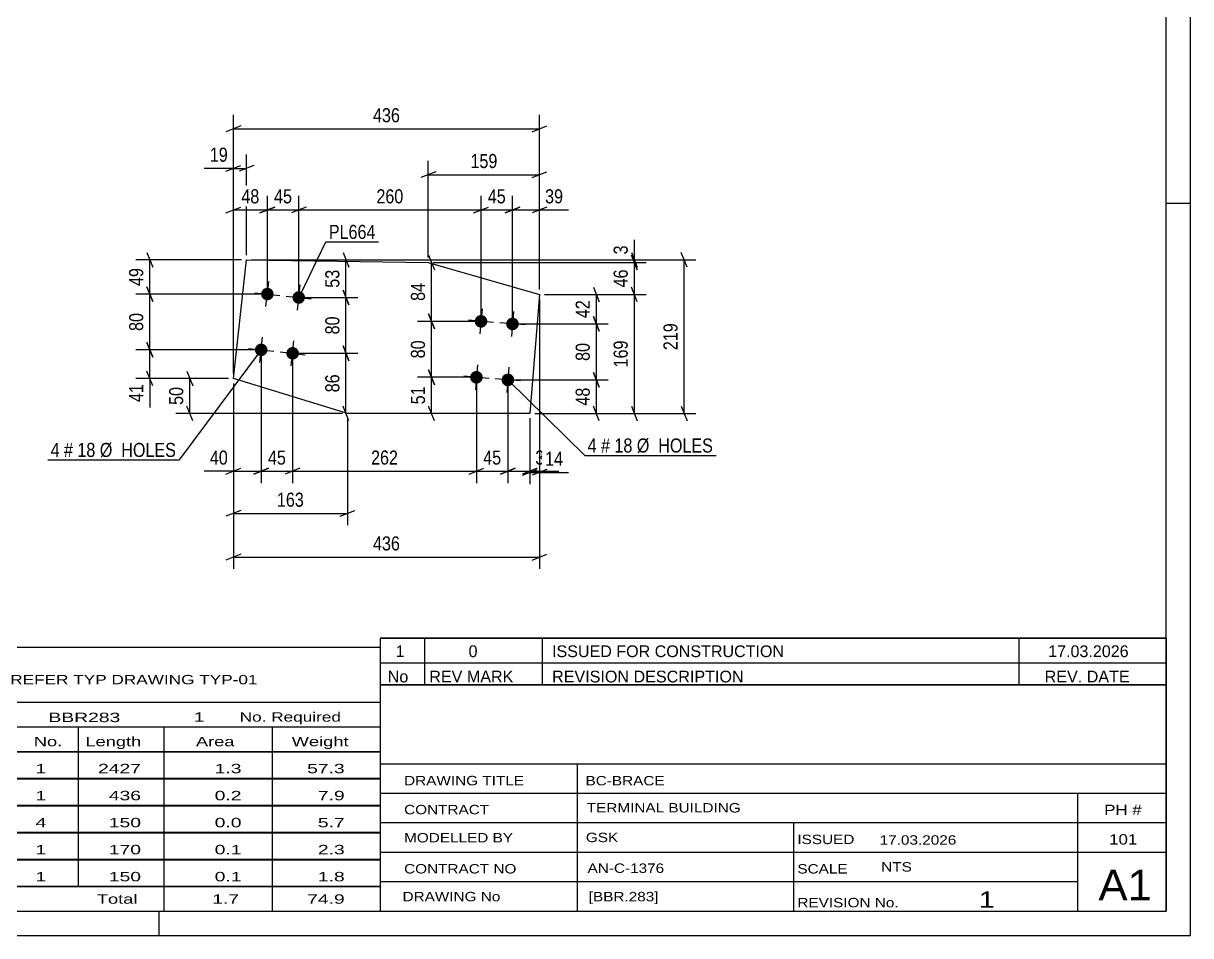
# Model space of a CAD drawing. Header units: millimetres. Extents: x 0 to 594, y 0 to 420.
# Drawn here: x 356.4 to 594, y 0 to 185.7 of the extents above; entities that cross this region are included whole.
import ezdxf

# ---------------------------------------------------------------- set-up
doc = ezdxf.new("R2010")
doc.units = ezdxf.units.MM
doc.styles.add('Arial Narrow', font='ARIALN.TTF', dxfattribs={"height": 0.2})

# ---------------------------------------------------------------- blocks, each defined once
blk = doc.blocks.new('Unknown-585698063-1128')
at = {"color": 5, "linetype": 'Continuous'}
for p, q in [((594, 0), (594, 420)), ((589, 5), (589, 415)), ((594, 149), (589, 149)), ((5, 5), (589, 5)), ((384, 0), (384, 5)), ((0, 0), (594, 0))]:
    blk.add_line(p, q, dxfattribs=at)
blk = doc.blocks.new('Part-585698063-3969 - 3968')
at = {"color": 2, "linetype": 'Continuous'}
for p, q in [((399.12, 113.4), (401.77, 137.54)), ((401.77, 137.54), (438.81, 137.04)), ((438.81, 137.04), (461.46, 130.51)), ((461.46, 130.51), (459.46, 106.31)), ((422.36, 106.31), (399.12, 113.4)), ((459.46, 106.31), (422.36, 106.31))]:
    blk.add_line(p, q, dxfattribs=at)
blk = doc.blocks.new('Bolt-585698063-3970 - 3968')
at = {"linetype": 'Continuous'}
for points in [[(406.18, 131.88, -1), (405.9, 129.32, -1)], [(412.57, 131.18, -1), (412.29, 128.62, -1)], [(404.93, 120.52, -1), (404.65, 117.96, -1)], [(411.32, 119.82, -1), (411.04, 117.26, -1)]]:
    blk.add_hatch(color=1, dxfattribs=at).paths.add_polyline_path(points)
at = {"color": 1, "linetype": 'Continuous'}
for p, q in [((405.76, 128.05), (406.32, 133.16)), ((403.48, 130.88), (408.6, 130.32)), ((412.15, 127.34), (412.71, 132.46)), ((409.87, 130.18), (414.99, 129.62)), ((404.51, 116.69), (405.07, 121.8)), ((402.23, 119.52), (407.35, 118.96)), ((408.62, 118.82), (413.74, 118.26)), ((410.9, 115.98), (411.46, 121.1))]:
    blk.add_line(p, q, dxfattribs=at)
blk = doc.blocks.new('Bolt-585698063-3971 - 3968')
at = {"linetype": 'Continuous'}
for points in [[(450.82, 124.94), (450.77, 124.67), (450.67, 124.43), (450.52, 124.21), (450.32, 124.02), (450.09, 123.88), (449.84, 123.79), (449.57, 123.76), (449.3, 123.78), (449.04, 123.86), (448.81, 123.99), (448.6, 124.16), (448.44, 124.38), (448.33, 124.62), (448.27, 124.88), (448.26, 125.15), (448.31, 125.41), (448.41, 125.66), (448.57, 125.88), (448.76, 126.07), (448.99, 126.21), (449.24, 126.3), (449.51, 126.33), (449.78, 126.31), (450.04, 126.23), (450.27, 126.1), (450.48, 125.93), (450.64, 125.71), (450.75, 125.47), (450.82, 125.21)], [(457.23, 124.41), (457.18, 124.15), (457.08, 123.9), (456.92, 123.68), (456.73, 123.49), (456.5, 123.35), (456.24, 123.27), (455.98, 123.23), (455.71, 123.25), (455.45, 123.33), (455.22, 123.46), (455.01, 123.64), (454.85, 123.85), (454.73, 124.09), (454.67, 124.35), (454.67, 124.62), (454.72, 124.89), (454.82, 125.13), (454.97, 125.36), (455.17, 125.54), (455.4, 125.68), (455.65, 125.77), (455.92, 125.8), (456.19, 125.78), (456.44, 125.7), (456.68, 125.57), (456.88, 125.4), (457.05, 125.18), (457.16, 124.94), (457.22, 124.68)], [(449.88, 113.55), (449.83, 113.28), (449.73, 113.04), (449.58, 112.82), (449.38, 112.63), (449.15, 112.49), (448.9, 112.4), (448.63, 112.37), (448.36, 112.39), (448.11, 112.47), (447.87, 112.6), (447.67, 112.77), (447.5, 112.99), (447.39, 113.23), (447.33, 113.49), (447.32, 113.76), (447.37, 114.02), (447.47, 114.27), (447.63, 114.49), (447.82, 114.68), (448.05, 114.82), (448.31, 114.91), (448.57, 114.94), (448.84, 114.92), (449.1, 114.84), (449.33, 114.71), (449.54, 114.54), (449.7, 114.32), (449.82, 114.08), (449.88, 113.82)], [(456.29, 113.02), (456.24, 112.76), (456.14, 112.51), (455.98, 112.29), (455.79, 112.1), (455.56, 111.96), (455.31, 111.88), (455.04, 111.84), (454.77, 111.86), (454.51, 111.94), (454.28, 112.07), (454.07, 112.25), (453.91, 112.46), (453.8, 112.7), (453.73, 112.96), (453.73, 113.23), (453.78, 113.5), (453.88, 113.74), (454.03, 113.97), (454.23, 114.15), (454.46, 114.29), (454.71, 114.38), (454.98, 114.41), (455.25, 114.39), (455.51, 114.31), (455.74, 114.18), (455.95, 114.01), (456.11, 113.79), (456.22, 113.55), (456.28, 113.29)]]:
    blk.add_hatch(color=1, dxfattribs=at).paths.add_polyline_path(points)
at = {"color": 1, "linetype": 'Continuous'}
for p, q in [((449.75, 127.61), (449.33, 122.48)), ((456.16, 127.08), (455.74, 121.95)), ((452.1, 124.83), (446.98, 125.26)), ((458.51, 124.31), (453.38, 124.73)), ((448.81, 116.22), (448.39, 111.09)), ((455.22, 115.69), (454.8, 110.56)), ((451.17, 113.44), (446.04, 113.87)), ((457.57, 112.92), (452.45, 113.34))]:
    blk.add_line(p, q, dxfattribs=at)
blk = doc.blocks.new('StraightDimension-585698063-4419 - 3968')
at = {"color": 7, "linetype": 'Continuous'}
for p, q in [((455.95, 125.52), (455.95, 150.56)), ((461.46, 131.51), (461.46, 150.56)), ((454.45, 147.11), (457.45, 148.31)), ((455.95, 147.71), (461.46, 147.71)), ((462.96, 148.31), (459.96, 147.11))]:
    blk.add_line(p, q, dxfattribs=at)
at = {"color": 0}
blk.add_wipeout([(466.84, 148.46), (466.84, 152.66), (461.98, 152.66), (461.98, 148.46)], dxfattribs=at)
at = {"color": 7, "linetype": 'Continuous'}
blk.add_line((461.46, 147.71), (467.36, 147.71), dxfattribs=at)
blk.add_line((461.46, 147.71), (467.36, 147.71), dxfattribs=at)
at = {"color": 3, "style": 'Arial Narrow'}
blk.add_text('39', height=2.863, dxfattribs=at).set_placement((462.58, 149.06))
blk = doc.blocks.new('StraightDimension-585698063-4515 - 3968')
at = {"color": 7, "linetype": 'Continuous'}
for p, q in [((455.01, 112.13), (455.01, 92.13)), ((459.46, 105.31), (459.46, 92.13)), ((453.51, 93.93), (456.51, 95.13)), ((460.96, 95.13), (457.96, 93.93)), ((455.01, 94.53), (459.46, 94.53))]:
    blk.add_line(p, q, dxfattribs=at)
at = {"color": 0}
blk.add_wipeout([(464.85, 95.28), (464.85, 99.48), (459.99, 99.48), (459.99, 95.28)], dxfattribs=at)
at = {"color": 7, "linetype": 'Continuous'}
blk.add_line((459.46, 94.53), (465.37, 94.53), dxfattribs=at)
blk.add_line((459.46, 94.53), (465.37, 94.53), dxfattribs=at)
at = {"color": 3, "style": 'Arial Narrow'}
blk.add_text('31', height=2.863, dxfattribs=at).set_placement((460.59, 95.88))
blk = doc.blocks.new('StraightDimension-585698063-4420 - 3968')
at = {"color": 7, "linetype": 'Continuous'}
for p, q in [((449.54, 126.04), (449.54, 150.56)), ((455.95, 125.52), (455.95, 150.56)), ((448.04, 147.11), (451.04, 148.31)), ((449.54, 147.71), (455.95, 147.71)), ((457.45, 148.31), (454.45, 147.11))]:
    blk.add_line(p, q, dxfattribs=at)
at = {"color": 0}
blk.add_wipeout([(455.17, 148.46), (455.17, 152.66), (450.32, 152.66), (450.32, 148.46)], dxfattribs=at)
at = {"color": 3, "style": 'Arial Narrow'}
blk.add_text('45', height=2.863, dxfattribs=at).set_placement((450.92, 149.06))
blk = doc.blocks.new('StraightDimension-585698063-4569 - 3968')
at = {"color": 7, "linetype": 'Continuous'}
for p, q in [((421.45, 139.04), (422.65, 136.04)), ((402.77, 137.54), (424.45, 137.54)), ((422.05, 129.9), (422.05, 137.54)), ((422.65, 128.4), (421.45, 131.4)), ((413.43, 129.9), (424.45, 129.9))]:
    blk.add_line(p, q, dxfattribs=at)
at = {"color": 0}
blk.add_wipeout([(421.3, 136.15), (417.1, 136.15), (417.1, 131.29), (421.3, 131.29)], dxfattribs=at)
at = {"color": 3, "style": 'Arial Narrow'}
blk.add_text('53', height=2.863, rotation=90.0002, dxfattribs=at).set_placement((420.7, 131.89))
blk = doc.blocks.new('StraightDimension-585698063-3979 - 3968')
at = {"color": 7, "linetype": 'Continuous'}
for p, q in [((399.12, 112.4), (399.12, 83.56)), ((422.36, 105.31), (422.36, 83.56)), ((400.62, 86.56), (397.62, 85.36)), ((399.12, 85.96), (422.36, 85.96)), ((420.86, 85.36), (423.86, 86.56))]:
    blk.add_line(p, q, dxfattribs=at)
at = {"color": 0}
blk.add_wipeout([(414.08, 86.71), (414.08, 90.91), (407.39, 90.91), (407.39, 86.71)], dxfattribs=at)
at = {"color": 3, "style": 'Arial Narrow'}
blk.add_text('163', height=2.863, dxfattribs=at).set_placement((407.99, 87.31))
blk = doc.blocks.new('StraightDimension-585698063-3975 - 3968')
at = {"color": 7, "linetype": 'Continuous'}
for p, q in [((461.46, 129.51), (461.46, 91.91)), ((459.46, 105.31), (459.46, 91.91)), ((457.96, 93.71), (460.96, 94.91)), ((459.46, 94.31), (461.46, 94.31)), ((462.96, 94.91), (459.96, 93.71))]:
    blk.add_line(p, q, dxfattribs=at)
at = {"color": 0}
blk.add_wipeout([(466.84, 95.06), (466.84, 99.26), (461.98, 99.26), (461.98, 95.06)], dxfattribs=at)
at = {"color": 7, "linetype": 'Continuous'}
blk.add_line((461.46, 94.31), (467.36, 94.31), dxfattribs=at)
blk.add_line((461.46, 94.31), (467.36, 94.31), dxfattribs=at)
at = {"color": 3, "style": 'Arial Narrow'}
blk.add_text('14', height=2.863, dxfattribs=at).set_placement((462.58, 95.66))
blk = doc.blocks.new('StraightDimension-585698063-4517 - 3968')
at = {"color": 7, "linetype": 'Continuous'}
for p, q in [((411.18, 117.54), (411.18, 92.13)), ((448.6, 112.65), (448.6, 92.13)), ((412.68, 95.13), (409.68, 93.93)), ((447.1, 93.93), (450.1, 95.13)), ((411.18, 94.53), (448.6, 94.53))]:
    blk.add_line(p, q, dxfattribs=at)
at = {"color": 0}
blk.add_wipeout([(433.23, 95.28), (433.23, 99.48), (426.55, 99.48), (426.55, 95.28)], dxfattribs=at)
at = {"color": 3, "style": 'Arial Narrow'}
blk.add_text('262', height=2.863, dxfattribs=at).set_placement((427.15, 95.88))
blk = doc.blocks.new('StraightDimension-585698063-3983 - 3968')
at = {"color": 7, "linetype": 'Continuous'}
for p, q in [((438.81, 138.04), (438.81, 157.75)), ((461.46, 131.51), (461.46, 157.75)), ((440.31, 155.5), (437.31, 154.3)), ((438.81, 154.9), (461.46, 154.9)), ((459.96, 154.3), (462.96, 155.5))]:
    blk.add_line(p, q, dxfattribs=at)
at = {"color": 0}
blk.add_wipeout([(453.48, 155.65), (453.48, 159.85), (446.79, 159.85), (446.79, 155.65)], dxfattribs=at)
at = {"color": 3, "style": 'Arial Narrow'}
blk.add_text('159', height=2.863, dxfattribs=at).set_placement((447.39, 156.25))
blk = doc.blocks.new('StraightDimension-585698063-3987 - 3968')
at = {"color": 7, "linetype": 'Continuous'}
for p, q in [((399.12, 114.4), (399.12, 159.03)), ((401.77, 138.54), (401.77, 159.03)), ((397.62, 155.58), (400.62, 156.78)), ((399.12, 156.18), (401.77, 156.18)), ((403.27, 156.78), (400.27, 155.58))]:
    blk.add_line(p, q, dxfattribs=at)
at = {"color": 0}
blk.add_wipeout([(398.59, 156.93), (398.59, 161.13), (393.74, 161.13), (393.74, 156.93)], dxfattribs=at)
at = {"color": 7, "linetype": 'Continuous'}
blk.add_line((399.12, 156.18), (393.21, 156.18), dxfattribs=at)
blk.add_line((399.12, 156.18), (393.21, 156.18), dxfattribs=at)
at = {"color": 3, "style": 'Arial Narrow'}
blk.add_text('19', height=2.863, dxfattribs=at).set_placement((394.34, 157.53))
blk = doc.blocks.new('StraightDimension-585698063-3991 - 3968')
at = {"color": 7, "linetype": 'Continuous'}
for p, q in [((480.15, 139.04), (481.35, 136.04)), ((481.35, 135.54), (480.15, 138.54)), ((402.77, 137.54), (483.15, 137.54)), ((439.81, 137.04), (483.15, 137.04)), ((480.75, 137.04), (480.75, 137.54))]:
    blk.add_line(p, q, dxfattribs=at)
at = {"color": 0}
blk.add_wipeout([(480, 141.09), (475.8, 141.09), (475.8, 138.06), (480, 138.06)], dxfattribs=at)
at = {"color": 7, "linetype": 'Continuous'}
blk.add_line((480.75, 137.54), (480.75, 141.62), dxfattribs=at)
blk.add_line((480.75, 137.54), (480.75, 141.62), dxfattribs=at)
at = {"color": 3, "style": 'Arial Narrow'}
blk.add_text('3', height=2.86, rotation=90.0002, dxfattribs=at).set_placement((479.4, 138.66))
blk = doc.blocks.new('StraightDimension-585698063-4486 - 3968')
at = {"color": 7, "linetype": 'Continuous'}
for p, q in [((381.52, 139.04), (382.72, 136.04)), ((400.77, 137.54), (379.27, 137.54)), ((382.12, 130.6), (382.12, 137.54)), ((382.72, 129.1), (381.52, 132.1)), ((405.04, 130.6), (379.27, 130.6))]:
    blk.add_line(p, q, dxfattribs=at)
at = {"color": 0}
blk.add_wipeout([(381.37, 136.5), (377.17, 136.5), (377.17, 131.64), (381.37, 131.64)], dxfattribs=at)
at = {"color": 3, "style": 'Arial Narrow'}
blk.add_text('49', height=2.863, rotation=90.0002, dxfattribs=at).set_placement((380.77, 132.24))
blk = doc.blocks.new('StraightDimension-585698063-4422 - 3968')
at = {"color": 7, "linetype": 'Continuous'}
for p, q in [((406.04, 131.6), (406.04, 150.56)), ((412.43, 130.9), (412.43, 150.56)), ((404.54, 147.11), (407.54, 148.31)), ((406.04, 147.71), (412.43, 147.71)), ((413.93, 148.31), (410.93, 147.11))]:
    blk.add_line(p, q, dxfattribs=at)
at = {"color": 0}
blk.add_wipeout([(411.66, 148.46), (411.66, 152.66), (406.81, 152.66), (406.81, 148.46)], dxfattribs=at)
at = {"color": 3, "style": 'Arial Narrow'}
blk.add_text('45', height=2.863, dxfattribs=at).set_placement((407.41, 149.06))
blk = doc.blocks.new('StraightDimension-585698063-3992 - 3968')
at = {"color": 7, "linetype": 'Continuous'}
for p, q in [((480.15, 138.54), (481.35, 135.54)), ((439.81, 137.04), (483.15, 137.04)), ((480.75, 130.51), (480.75, 137.04)), ((481.35, 129.01), (480.15, 132.01)), ((462.46, 130.51), (483.15, 130.51))]:
    blk.add_line(p, q, dxfattribs=at)
at = {"color": 0}
blk.add_wipeout([(480, 136.21), (475.8, 136.21), (475.8, 131.35), (480, 131.35)], dxfattribs=at)
at = {"color": 3, "style": 'Arial Narrow'}
blk.add_text('46', height=2.863, rotation=90.0002, dxfattribs=at).set_placement((479.4, 131.95))
blk = doc.blocks.new('StraightDimension-585698063-3993 - 3968')
at = {"color": 7, "linetype": 'Continuous'}
for p, q in [((481.35, 129.01), (480.15, 132.01)), ((462.46, 130.51), (483.15, 130.51)), ((480.75, 106.31), (480.75, 130.51)), ((480.15, 107.81), (481.35, 104.81)), ((460.46, 106.31), (483.15, 106.31))]:
    blk.add_line(p, q, dxfattribs=at)
at = {"color": 0}
blk.add_wipeout([(480, 121.75), (475.8, 121.75), (475.8, 115.07), (480, 115.07)], dxfattribs=at)
at = {"color": 3, "style": 'Arial Narrow'}
blk.add_text('169', height=2.863, rotation=90.0002, dxfattribs=at).set_placement((479.4, 115.67))
blk = doc.blocks.new('StraightDimension-585698063-3999 - 3968')
at = {"color": 7, "linetype": 'Continuous'}
for p, q in [((389.66, 114.9), (390.86, 111.9)), ((398.12, 113.4), (387.41, 113.4)), ((390.26, 106.31), (390.26, 113.4)), ((390.86, 104.81), (389.66, 107.81)), ((421.36, 106.31), (387.41, 106.31))]:
    blk.add_line(p, q, dxfattribs=at)
at = {"color": 0}
blk.add_wipeout([(389.51, 112.28), (385.31, 112.28), (385.31, 107.43), (389.51, 107.43)], dxfattribs=at)
at = {"color": 3, "style": 'Arial Narrow'}
blk.add_text('50', height=2.863, rotation=90.0002, dxfattribs=at).set_placement((388.91, 108.03))
blk = doc.blocks.new('StraightDimension-585698063-4463 - 3968')
at = {"color": 7, "linetype": 'Continuous'}
for p, q in [((472.42, 126.02), (473.62, 123.02)), ((456.95, 124.52), (475.42, 124.52)), ((473.02, 113.13), (473.02, 124.52)), ((473.62, 111.63), (472.42, 114.63)), ((456.01, 113.13), (475.42, 113.13))]:
    blk.add_line(p, q, dxfattribs=at)
at = {"color": 0}
blk.add_wipeout([(472.27, 121.25), (468.07, 121.25), (468.07, 116.39), (472.27, 116.39)], dxfattribs=at)
at = {"color": 3, "style": 'Arial Narrow'}
blk.add_text('80', height=2.863, rotation=90.0002, dxfattribs=at).set_placement((471.67, 116.99))
blk = doc.blocks.new('StraightDimension-585698063-4037 - 3968')
at = {"color": 7, "linetype": 'Continuous'}
for p, q in [((399.12, 114.4), (399.12, 167.07)), ((461.46, 131.51), (461.46, 167.07)), ((400.62, 164.82), (397.62, 163.62)), ((399.12, 164.22), (461.46, 164.22)), ((459.96, 163.62), (462.96, 164.82))]:
    blk.add_line(p, q, dxfattribs=at)
at = {"color": 0}
blk.add_wipeout([(433.63, 164.97), (433.63, 169.17), (426.95, 169.17), (426.95, 164.97)], dxfattribs=at)
at = {"color": 3, "style": 'Arial Narrow'}
blk.add_text('436', height=2.863, dxfattribs=at).set_placement((427.55, 165.57))
blk = doc.blocks.new('StraightDimension-585698063-4487 - 3968')
at = {"color": 7, "linetype": 'Continuous'}
for p, q in [((381.52, 132.1), (382.72, 129.1)), ((405.04, 130.6), (379.27, 130.6)), ((382.12, 119.24), (382.12, 130.6)), ((403.79, 119.24), (379.27, 119.24)), ((382.72, 117.74), (381.52, 120.74))]:
    blk.add_line(p, q, dxfattribs=at)
at = {"color": 0}
blk.add_wipeout([(381.37, 127.35), (377.17, 127.35), (377.17, 122.49), (381.37, 122.49)], dxfattribs=at)
at = {"color": 3, "style": 'Arial Narrow'}
blk.add_text('80', height=2.863, rotation=90.0002, dxfattribs=at).set_placement((380.77, 123.09))
blk = doc.blocks.new('StraightDimension-585698063-4423 - 3968')
at = {"color": 7, "linetype": 'Continuous'}
for p, q in [((399.12, 114.4), (399.12, 150.56)), ((406.04, 131.6), (406.04, 150.56)), ((397.62, 147.11), (400.62, 148.31)), ((399.12, 147.71), (406.04, 147.71)), ((407.54, 148.31), (404.54, 147.11))]:
    blk.add_line(p, q, dxfattribs=at)
at = {"color": 0}
blk.add_wipeout([(405.01, 148.46), (405.01, 152.66), (400.15, 152.66), (400.15, 148.46)], dxfattribs=at)
at = {"color": 3, "style": 'Arial Narrow'}
blk.add_text('48', height=2.863, dxfattribs=at).set_placement((400.75, 149.06))
blk = doc.blocks.new('StraightDimension-585698063-4077 - 3968')
at = {"color": 7, "linetype": 'Continuous'}
for p, q in [((491.49, 136.04), (490.29, 139.04)), ((402.77, 137.54), (493.29, 137.54)), ((490.89, 106.31), (490.89, 137.54)), ((490.29, 107.81), (491.49, 104.81)), ((460.46, 106.31), (493.29, 106.31))]:
    blk.add_line(p, q, dxfattribs=at)
at = {"color": 0}
blk.add_wipeout([(490.14, 125.27), (485.94, 125.27), (485.94, 118.58), (490.14, 118.58)], dxfattribs=at)
at = {"color": 3, "style": 'Arial Narrow'}
blk.add_text('219', height=2.863, rotation=90.0002, dxfattribs=at).set_placement((489.54, 119.18))
blk = doc.blocks.new('StraightDimension-585698063-4081 - 3968')
at = {"color": 7, "linetype": 'Continuous'}
for p, q in [((461.46, 129.51), (461.46, 74.66)), ((399.12, 112.4), (399.12, 74.66)), ((400.62, 77.66), (397.62, 76.46)), ((399.12, 77.06), (461.46, 77.06)), ((459.96, 76.46), (462.96, 77.66))]:
    blk.add_line(p, q, dxfattribs=at)
at = {"color": 0}
blk.add_wipeout([(433.63, 77.81), (433.63, 82.01), (426.95, 82.01), (426.95, 77.81)], dxfattribs=at)
at = {"color": 3, "style": 'Arial Narrow'}
blk.add_text('436', height=2.863, dxfattribs=at).set_placement((427.55, 78.41))
blk = doc.blocks.new('StraightDimension-585698063-4421 - 3968')
at = {"color": 7, "linetype": 'Continuous'}
for p, q in [((412.43, 130.9), (412.43, 150.56)), ((449.54, 126.04), (449.54, 150.56)), ((413.93, 148.31), (410.93, 147.11)), ((412.43, 147.71), (449.54, 147.71)), ((448.04, 147.11), (451.04, 148.31))]:
    blk.add_line(p, q, dxfattribs=at)
at = {"color": 0}
blk.add_wipeout([(434.33, 148.46), (434.33, 152.66), (427.64, 152.66), (427.64, 148.46)], dxfattribs=at)
at = {"color": 3, "style": 'Arial Narrow'}
blk.add_text('260', height=2.863, dxfattribs=at).set_placement((428.24, 149.06))
blk = doc.blocks.new('StraightDimension-585698063-4462 - 3968')
at = {"color": 7, "linetype": 'Continuous'}
for p, q in [((472.42, 132.01), (473.62, 129.01)), ((462.46, 130.51), (475.42, 130.51)), ((473.02, 124.52), (473.02, 130.51)), ((473.62, 123.02), (472.42, 126.02)), ((456.95, 124.52), (475.42, 124.52))]:
    blk.add_line(p, q, dxfattribs=at)
at = {"color": 0}
blk.add_wipeout([(472.27, 129.94), (468.07, 129.94), (468.07, 125.09), (472.27, 125.09)], dxfattribs=at)
at = {"color": 3, "style": 'Arial Narrow'}
blk.add_text('42', height=2.863, rotation=90.0002, dxfattribs=at).set_placement((471.67, 125.69))
blk = doc.blocks.new('StraightDimension-585698063-4464 - 3968')
at = {"color": 7, "linetype": 'Continuous'}
for p, q in [((472.42, 114.63), (473.62, 111.63)), ((456.01, 113.13), (475.42, 113.13)), ((473.02, 106.31), (473.02, 113.13)), ((473.62, 104.81), (472.42, 107.81)), ((460.46, 106.31), (475.42, 106.31))]:
    blk.add_line(p, q, dxfattribs=at)
at = {"color": 0}
blk.add_wipeout([(472.27, 112.15), (468.07, 112.15), (468.07, 107.29), (472.27, 107.29)], dxfattribs=at)
at = {"color": 3, "style": 'Arial Narrow'}
blk.add_text('48', height=2.863, rotation=90.0002, dxfattribs=at).set_placement((471.67, 107.89))
blk = doc.blocks.new('StraightDimension-585698063-4488 - 3968')
at = {"color": 7, "linetype": 'Continuous'}
for p, q in [((403.79, 119.24), (379.27, 119.24)), ((381.52, 120.74), (382.72, 117.74)), ((382.12, 113.4), (382.12, 119.24)), ((382.72, 111.9), (381.52, 114.9)), ((398.12, 113.4), (379.27, 113.4))]:
    blk.add_line(p, q, dxfattribs=at)
at = {"color": 0}
blk.add_wipeout([(381.37, 112.87), (377.17, 112.87), (377.17, 108.02), (381.37, 108.02)], dxfattribs=at)
at = {"color": 7, "linetype": 'Continuous'}
blk.add_line((382.12, 113.4), (382.12, 107.49), dxfattribs=at)
blk.add_line((382.12, 113.4), (382.12, 107.49), dxfattribs=at)
at = {"color": 3, "style": 'Arial Narrow'}
blk.add_text('41', height=2.863, rotation=90.0002, dxfattribs=at).set_placement((380.77, 108.62))
blk = doc.blocks.new('StraightDimension-585698063-4516 - 3968')
at = {"color": 7, "linetype": 'Continuous'}
for p, q in [((448.6, 112.65), (448.6, 92.13)), ((455.01, 112.13), (455.01, 92.13)), ((447.1, 93.93), (450.1, 95.13)), ((456.51, 95.13), (453.51, 93.93)), ((448.6, 94.53), (455.01, 94.53))]:
    blk.add_line(p, q, dxfattribs=at)
at = {"color": 0}
blk.add_wipeout([(454.23, 95.28), (454.23, 99.48), (449.38, 99.48), (449.38, 95.28)], dxfattribs=at)
at = {"color": 3, "style": 'Arial Narrow'}
blk.add_text('45', height=2.863, dxfattribs=at).set_placement((449.98, 95.88))
blk = doc.blocks.new('StraightDimension-585698063-4518 - 3968')
at = {"color": 7, "linetype": 'Continuous'}
for p, q in [((404.79, 118.24), (404.79, 92.13)), ((411.18, 117.54), (411.18, 92.13)), ((403.29, 93.93), (406.29, 95.13)), ((412.68, 95.13), (409.68, 93.93)), ((404.79, 94.53), (411.18, 94.53))]:
    blk.add_line(p, q, dxfattribs=at)
at = {"color": 0}
blk.add_wipeout([(410.41, 95.28), (410.41, 99.48), (405.56, 99.48), (405.56, 95.28)], dxfattribs=at)
at = {"color": 3, "style": 'Arial Narrow'}
blk.add_text('45', height=2.863, dxfattribs=at).set_placement((406.16, 95.88))
blk = doc.blocks.new('StraightDimension-585698063-4519 - 3968')
at = {"color": 7, "linetype": 'Continuous'}
for p, q in [((404.79, 118.24), (404.79, 92.13)), ((399.12, 112.4), (399.12, 92.13)), ((397.62, 93.93), (400.62, 95.13)), ((406.29, 95.13), (403.29, 93.93)), ((399.12, 94.53), (404.79, 94.53))]:
    blk.add_line(p, q, dxfattribs=at)
at = {"color": 0}
blk.add_wipeout([(398.59, 95.28), (398.59, 99.48), (393.74, 99.48), (393.74, 95.28)], dxfattribs=at)
at = {"color": 7, "linetype": 'Continuous'}
blk.add_line((399.12, 94.53), (393.21, 94.53), dxfattribs=at)
blk.add_line((399.12, 94.53), (393.21, 94.53), dxfattribs=at)
at = {"color": 3, "style": 'Arial Narrow'}
blk.add_text('40', height=2.863, dxfattribs=at).set_placement((394.34, 95.88))
blk = doc.blocks.new('StraightDimension-585698063-4570 - 3968')
at = {"color": 7, "linetype": 'Continuous'}
for p, q in [((421.45, 131.4), (422.65, 128.4)), ((413.43, 129.9), (424.45, 129.9)), ((422.05, 118.54), (422.05, 129.9)), ((422.65, 117.04), (421.45, 120.04)), ((412.18, 118.54), (424.45, 118.54))]:
    blk.add_line(p, q, dxfattribs=at)
at = {"color": 0}
blk.add_wipeout([(421.3, 126.65), (417.1, 126.65), (417.1, 121.79), (421.3, 121.79)], dxfattribs=at)
at = {"color": 3, "style": 'Arial Narrow'}
blk.add_text('80', height=2.863, rotation=90.0002, dxfattribs=at).set_placement((420.7, 122.39))
blk = doc.blocks.new('StraightDimension-585698063-4571 - 3968')
at = {"color": 7, "linetype": 'Continuous'}
for p, q in [((421.45, 120.04), (422.65, 117.04)), ((412.18, 118.54), (424.45, 118.54)), ((422.05, 106.31), (422.05, 118.54)), ((422.65, 104.81), (421.45, 107.81)), ((421.36, 106.31), (419.2, 106.31))]:
    blk.add_line(p, q, dxfattribs=at)
at = {"color": 0}
blk.add_wipeout([(421.3, 114.85), (417.1, 114.85), (417.1, 110), (421.3, 110)], dxfattribs=at)
at = {"color": 3, "style": 'Arial Narrow'}
blk.add_text('86', height=2.863, rotation=90.0002, dxfattribs=at).set_placement((420.7, 110.6))
blk = doc.blocks.new('StraightDimension-585698063-4598 - 3968')
at = {"color": 7, "linetype": 'Continuous'}
for p, q in [((438.88, 138.54), (440.08, 135.54)), ((439.48, 125.04), (439.48, 137.04)), ((439.81, 137.04), (441.88, 137.04)), ((440.08, 123.54), (438.88, 126.54)), ((448.54, 125.04), (436.63, 125.04))]:
    blk.add_line(p, q, dxfattribs=at)
at = {"color": 0}
blk.add_wipeout([(438.73, 133.47), (434.53, 133.47), (434.53, 128.61), (438.73, 128.61)], dxfattribs=at)
at = {"color": 3, "style": 'Arial Narrow'}
blk.add_text('84', height=2.863, rotation=90.0002, dxfattribs=at).set_placement((438.13, 129.21))
blk = doc.blocks.new('StraightDimension-585698063-4599 - 3968')
at = {"color": 7, "linetype": 'Continuous'}
for p, q in [((438.88, 126.54), (440.08, 123.54)), ((448.54, 125.04), (436.63, 125.04)), ((439.48, 113.65), (439.48, 125.04)), ((440.08, 112.15), (438.88, 115.15)), ((447.6, 113.65), (436.63, 113.65))]:
    blk.add_line(p, q, dxfattribs=at)
at = {"color": 0}
blk.add_wipeout([(438.73, 121.78), (434.53, 121.78), (434.53, 116.92), (438.73, 116.92)], dxfattribs=at)
at = {"color": 3, "style": 'Arial Narrow'}
blk.add_text('80', height=2.863, rotation=90.0002, dxfattribs=at).set_placement((438.13, 117.52))
blk = doc.blocks.new('StraightDimension-585698063-4600 - 3968')
at = {"color": 7, "linetype": 'Continuous'}
for p, q in [((438.88, 115.15), (440.08, 112.15)), ((447.6, 113.65), (436.63, 113.65)), ((439.48, 106.31), (439.48, 113.65)), ((440.08, 104.81), (438.88, 107.81)), ((458.46, 106.31), (436.63, 106.31))]:
    blk.add_line(p, q, dxfattribs=at)
at = {"color": 0}
blk.add_wipeout([(438.73, 112.41), (434.53, 112.41), (434.53, 107.55), (438.73, 107.55)], dxfattribs=at)
at = {"color": 3, "style": 'Arial Narrow'}
blk.add_text('51', height=2.863, rotation=90.0002, dxfattribs=at).set_placement((438.13, 108.15))
blk = doc.blocks.new('Unknown-585698063-4667')
at = {"color": 7, "linetype": 'Continuous'}
for p, q in [((429, 51.05), (429, 5)), ((429, 51.05), (589, 51.05)), ((589, 51), (589, 5)), ((429, 35), (589, 35)), ((469.14, 35), (469.14, 5)), ((429, 29), (589, 29)), ((571, 5.05), (571, 29.05)), ((429, 23), (589, 23)), ((513.14, 23), (513.14, 5)), ((429, 17), (589, 17)), ((429, 11), (571, 11)), ((429, 5), (589, 5))]:
    blk.add_line(p, q, dxfattribs=at)
at = {"color": 7, "style": 'Arial Narrow'}
for s, height, width, p in [('DRAWING TITLE', 1.9089, 1.425378, (433.88, 30.61)), ('BC-BRACE', 1.909, 1.425378, (470.81, 30.59)), ('CONTRACT', 1.909, 1.425378, (433.88, 24.71)), ('TERMINAL BUILDING', 1.9089, 1.425378, (471.06, 25.07)), ('MODELLED BY', 1.9089, 1.425378, (433.88, 18.98)), ('GSK', 1.909, 1.425378, (470.88, 19.04)), ('ISSUED', 1.909, 1.425378, (513.94, 18.64)), ('17.03.2026', 1.909, 1.425378, (530.69, 18.52)), ('CONTRACT NO', 1.9089, 1.425378, (433.88, 12.66)), ('AN-C-1376', 1.909, 1.425378, (471.23, 12.78)), ('SCALE', 1.909, 1.425378, (513.94, 12.65)), ('A1', 6.204, 1.25, (575.24, 7.2)), ('DRAWING No', 1.909, 1.425378, (433.56, 7)), ('[BBR.283]', 1.909, 1.425378, (471.46, 6.99)), ('REVISION No.', 1.9089, 1.425378, (513.94, 5.77)), ('1', 3.34, 1.5, (550.91, 5.68))]:
    blk.add_text(s, height=height, dxfattribs=dict(at, width=width)).set_placement(p)
at = {"color": 7, "linetype": 'Continuous', "style": 'Arial Narrow'}
for s, height, width, p in [('PH #', 2.1, 1.42538, (576.4, 24.55)), ('101', 2.1, 1.42538, (577.41, 18.55)), ('NTS', 1.909, 1.425378, (531, 13.05))]:
    blk.add_text(s, height=height, dxfattribs=dict(at, width=width)).set_placement(p)
blk = doc.blocks.new('Unknown-585698063-4668')
at = {"color": 7, "linetype": 'Continuous'}
for p, q in [((429, 60.55), (589, 60.55)), ((589, 60.55), (429, 60.55)), ((429, 60.55), (429, 55.55)), ((438, 60.55), (438, 55.55)), ((462, 60.55), (462, 55.55)), ((559, 60.55), (559, 55.55)), ((589, 60.55), (589, 55.55)), ((429, 55.55), (589, 55.55)), ((429, 55.55), (429, 51.05)), ((429, 55.55), (589, 55.55)), ((438, 55.55), (438, 51.05)), ((462, 55.55), (462, 51.05)), ((559, 55.55), (559, 51.05)), ((589, 55.55), (589, 51.05)), ((589, 51.05), (429, 51.05))]:
    blk.add_line(p, q, dxfattribs=at)
at = {"color": 7, "linetype": 'Continuous', "style": 'Arial Narrow'}
for s, height, width, p in [('1', 2.39, 1.196471, (432.16, 56.7)), ('0', 2.39, 1.196471, (447, 56.7)), ('ISSUED FOR CONSTRUCTION', 2.3861, 1.196471, (464, 56.7)), ('17.03.2026', 2.386, 1.196471, (565, 56.7)), ('No', 2.386, 1.2, (430.54, 51.55)), ('REV MARK', 2.386, 1.2, (439, 51.55)), ('REVISION DESCRIPTION', 2.3861, 1.2, (464, 51.55)), ('REV. DATE', 2.386, 1.2, (564.28, 51.55))]:
    blk.add_text(s, height=height, dxfattribs=dict(at, width=width)).set_placement(p)
blk = doc.blocks.new('Unknown-585698063-4669')
at = {"color": 7, "linetype": 'Continuous'}
for p, q in [((269, 58.75), (429, 58.75)), ((269, 47.5), (269, 58.75)), ((429, 58.75), (429, 47.5)), ((269, 47.5), (429, 47.5)), ((269, 47.5), (269, 42.5)), ((429, 47.5), (429, 42.5)), ((269, 42.5), (429, 42.5)), ((269, 42.5), (269, 37.5)), ((293, 42.5), (293, 37.5)), ((328.5, 42.5), (328.5, 37.5)), ((354.5, 42.5), (354.5, 37.5)), ((367.5, 42.5), (367.5, 37.5)), ((385, 42.5), (385, 37.5)), ((407, 42.5), (407, 37.5)), ((429, 42.5), (429, 37.5)), ((269, 37.5), (429, 37.5)), ((269, 37.45), (269, 32.05)), ((269, 37.45), (429, 37.45)), ((293, 37.5), (293, 32)), ((328.5, 37.5), (328.5, 32)), ((354.5, 37.5), (354.5, 32)), ((367.5, 37.5), (367.5, 32)), ((385, 37.5), (385, 32)), ((407, 37.5), (407, 32)), ((429, 37.45), (429, 32.05)), ((269, 32.05), (429, 32.05)), ((269, 31.95), (269, 26.55)), ((269, 31.95), (429, 31.95)), ((293, 32), (293, 26.5)), ((328.5, 32), (328.5, 26.5)), ((354.5, 32), (354.5, 26.5)), ((367.5, 32), (367.5, 26.5)), ((385, 32), (385, 26.5)), ((407, 32), (407, 26.5)), ((429, 31.95), (429, 26.55)), ((269, 26.55), (429, 26.55)), ((269, 26.45), (269, 21.05)), ((269, 26.45), (429, 26.45)), ((293, 26.5), (293, 21)), ((328.5, 26.5), (328.5, 21)), ((354.5, 26.5), (354.5, 21)), ((367.5, 26.5), (367.5, 21)), ((385, 26.5), (385, 21)), ((407, 26.5), (407, 21)), ((429, 26.45), (429, 21.05)), ((269, 21.05), (429, 21.05)), ((269, 20.95), (269, 15.55)), ((269, 20.95), (429, 20.95)), ((293, 21), (293, 15.5)), ((328.5, 21), (328.5, 15.5)), ((354.5, 21), (354.5, 15.5)), ((367.5, 21), (367.5, 15.5)), ((385, 21), (385, 15.5)), ((407, 21), (407, 15.5)), ((429, 20.95), (429, 15.55)), ((269, 15.55), (429, 15.55)), ((269, 15.45), (269, 10.05)), ((269, 15.45), (429, 15.45)), ((293, 15.5), (293, 10)), ((328.5, 15.5), (328.5, 10)), ((354.5, 15.5), (354.5, 10)), ((367.5, 15.5), (367.5, 10)), ((385, 15.5), (385, 10)), ((407, 15.5), (407, 10)), ((429, 15.45), (429, 10.05)), ((269, 10.05), (429, 10.05)), ((269, 10), (429, 10)), ((269, 10), (269, 5)), ((385, 10), (385, 5)), ((407, 10), (407, 5)), ((429, 10), (429, 5)), ((269, 5), (429, 5))]:
    blk.add_line(p, q, dxfattribs=at)
at = {"color": 7, "style": 'Arial Narrow'}
for s, height, width, p in [('GENERAL NOTES & WELD DETAILS :', 2.8633, 1.4, (270.15, 51.06)), ('REFER TYP DRAWING TYP-01', 1.9089, 1.6, (353.7, 51.16)), ("MATERIAL LIST FOR ASSEMBLY MK'D", 1.9089, 1.6, (270.15, 43.56)), ('BBR283', 1.909, 1.794707, (361.48, 43.47)), ('1', 1.91, 1.794707, (391.08, 43.56)), ('No. Required', 1.9089, 1.6, (400.41, 43.56)), ('Mark', 1.909, 1.7, (270.34, 38.5)), ('Profile', 1.909, 1.7, (303.41, 38.5)), ('Material', 1.909, 1.7, (333.54, 38.56)), ('No.', 1.909, 1.7, (358.5, 38.56)), ('Length', 1.909, 1.7, (369, 38.56)), ('Area', 1.909, 1.7, (391.5, 38.56)), ('Weight', 1.909, 1.7, (411, 38.56))]:
    blk.add_text(s, height=height, dxfattribs=dict(at, width=width)).set_placement(p)
at = {"color": 7, "linetype": 'Continuous', "style": 'Arial Narrow'}
for s, height, width, p in [('BBR283', 1.909, 1.794707, (270.5, 33.06)), ('SHS132*6', 1.909, 1.794707, (295, 33.06)), ('E350', 1.909, 1.794707, (334.74, 33.06)), ('1', 1.91, 1.794707, (358.86, 33.06)), ('2427', 1.909, 1.794707, (371.58, 33.06)), ('1.3', 1.909, 1.794707, (395.32, 33.06)), ('57.3', 1.909, 1.794707, (414.14, 33.06)), ('PL664', 1.909, 1.794707, (270.5, 27.56)), ('PL12*219', 1.909, 1.794707, (295, 27.56)), ('E350', 1.909, 1.794707, (334.74, 27.56)), ('1', 1.91, 1.794707, (358.86, 27.56)), ('436', 1.909, 1.794707, (373.77, 27.56)), ('0.2', 1.909, 1.794707, (395.32, 27.56)), ('7.9', 1.909, 1.794707, (416.33, 27.56)), ('PL564', 1.909, 1.794707, (270.5, 22.06)), ('PL10*120', 1.909, 1.794707, (295, 22.06)), ('E350', 1.909, 1.794707, (334.74, 22.06)), ('4', 1.91, 1.794707, (358.86, 22.06)), ('150', 1.909, 1.794707, (373.77, 22.06)), ('0.0', 1.909, 1.794707, (395.32, 22.06)), ('5.7', 1.909, 1.794707, (416.33, 22.06)), ('PL569', 1.909, 1.794707, (270.5, 16.56)), ('PL10*170', 1.909, 1.794707, (295, 16.56)), ('E350', 1.909, 1.794707, (334.74, 16.56)), ('1', 1.91, 1.794707, (358.86, 16.56)), ('170', 1.909, 1.794707, (373.77, 16.56)), ('0.1', 1.909, 1.794707, (395.32, 16.56)), ('2.3', 1.909, 1.794707, (416.33, 16.56)), ('PL565', 1.909, 1.794707, (270.5, 11.06)), ('PL10*150', 1.909, 1.794707, (295, 11.06)), ('E350', 1.909, 1.794707, (334.74, 11.06)), ('1', 1.91, 1.794707, (358.86, 11.06)), ('150', 1.909, 1.794707, (373.77, 11.06)), ('0.1', 1.909, 1.794707, (395.32, 11.06)), ('1.8', 1.909, 1.794707, (416.33, 11.06)), ('Total', 1.909, 1.7, (371.33, 6.5)), ('1.7', 1.909, 1.794707, (394.83, 6.5)), ('74.9', 1.909, 1.794707, (414.14, 6.5))]:
    blk.add_text(s, height=height, dxfattribs=dict(at, width=width)).set_placement(p)
blk = doc.blocks.new('Mark-585698063-4100 - 3968')
at = {"color": 0}
blk.add_wipeout([(473.07, 98.34), (473.07, 101.34), (471.24, 101.34), (471.24, 98.34)], dxfattribs=at)
blk.add_wipeout([(473.07, 98.34), (473.07, 101.34), (471.24, 101.34), (471.24, 98.34)], dxfattribs=at)
at = {"color": 7, "linetype": 'Continuous'}
blk.add_line((455.01, 113.13), (470.64, 97.74), dxfattribs=at)
at = {"color": 0}
blk.add_wipeout([(475.8, 98.34), (475.8, 101.34), (473.97, 101.34), (473.97, 98.34)], dxfattribs=at)
blk.add_wipeout([(475.8, 98.34), (475.8, 101.34), (473.97, 101.34), (473.97, 98.34)], dxfattribs=at)
at = {"color": 3, "style": 'Arial Narrow'}
blk.add_text('4', height=2.86, dxfattribs=at).set_placement((471.24, 98.34))
at = {"color": 0}
blk.add_wipeout([(480.35, 98.34), (480.35, 101.34), (476.7, 101.34), (476.7, 98.34)], dxfattribs=at)
blk.add_wipeout([(480.35, 98.34), (480.35, 101.34), (476.7, 101.34), (476.7, 98.34)], dxfattribs=at)
at = {"color": 3, "style": 'Arial Narrow'}
blk.add_text('#', height=2.86, dxfattribs=at).set_placement((473.97, 98.34))
at = {"color": 0}
blk.add_wipeout([(496.78, 98.34), (496.78, 101.34), (481.25, 101.34), (481.25, 98.34)], dxfattribs=at)
blk.add_wipeout([(496.78, 98.34), (496.78, 101.34), (481.25, 101.34), (481.25, 98.34)], dxfattribs=at)
at = {"color": 7, "linetype": 'Continuous'}
blk.add_line((470.64, 97.74), (497.38, 97.74), dxfattribs=at)
at = {"color": 3, "style": 'Arial Narrow'}
for s, p in [('18', (476.7, 98.34)), ('Ø  HOLES', (481.25, 98.34))]:
    blk.add_text(s, height=2.863, dxfattribs=at).set_placement(p)
blk = doc.blocks.new('Mark-585698063-4099 - 3968')
at = {"color": 0}
blk.add_wipeout([(363.75, 97.44), (363.75, 100.44), (361.92, 100.44), (361.92, 97.44)], dxfattribs=at)
blk.add_wipeout([(363.75, 97.44), (363.75, 100.44), (361.92, 100.44), (361.92, 97.44)], dxfattribs=at)
blk.add_wipeout([(366.47, 97.44), (366.47, 100.44), (364.65, 100.44), (364.65, 97.44)], dxfattribs=at)
blk.add_wipeout([(366.47, 97.44), (366.47, 100.44), (364.65, 100.44), (364.65, 97.44)], dxfattribs=at)
at = {"color": 3, "style": 'Arial Narrow'}
blk.add_text('4', height=2.86, dxfattribs=at).set_placement((361.92, 97.44))
at = {"color": 0}
blk.add_wipeout([(371.03, 97.44), (371.03, 100.44), (367.37, 100.44), (367.37, 97.44)], dxfattribs=at)
blk.add_wipeout([(371.03, 97.44), (371.03, 100.44), (367.37, 100.44), (367.37, 97.44)], dxfattribs=at)
at = {"color": 3, "style": 'Arial Narrow'}
blk.add_text('#', height=2.86, dxfattribs=at).set_placement((364.65, 97.44))
at = {"color": 0}
blk.add_wipeout([(387.46, 97.44), (387.46, 100.44), (371.93, 100.44), (371.93, 97.44)], dxfattribs=at)
blk.add_wipeout([(387.46, 97.44), (387.46, 100.44), (371.93, 100.44), (371.93, 97.44)], dxfattribs=at)
at = {"color": 7, "linetype": 'Continuous'}
for p in [(404.79, 119.24), (361.32, 96.84)]:
    blk.add_line(p, (388.06, 96.84), dxfattribs=at)
at = {"color": 3, "style": 'Arial Narrow'}
for s, p in [('18', (367.37, 97.44)), ('Ø  HOLES', (371.93, 97.44))]:
    blk.add_text(s, height=2.863, dxfattribs=at).set_placement(p)
blk = doc.blocks.new('Mark-585698063-4096 - 3968')
at = {"color": 0}
blk.add_wipeout([(428.06, 141.82), (428.06, 144.82), (418.56, 144.82), (418.56, 141.82)], dxfattribs=at)
blk.add_wipeout([(428.06, 141.82), (428.06, 144.82), (418.56, 144.82), (418.56, 141.82)], dxfattribs=at)
at = {"color": 30, "linetype": 'Continuous'}
for p, q in [((412.85, 130.64), (417.96, 141.22)), ((417.96, 141.22), (428.66, 141.22))]:
    blk.add_line(p, q, dxfattribs=at)
at = {"color": 3, "style": 'Arial Narrow'}
blk.add_text('PL664', height=2.863, dxfattribs=at).set_placement((418.56, 141.82))

msp = doc.modelspace()

# ---------------------------------------------------------------- block references
for name in ['Unknown-585698063-1128', 'Part-585698063-3969 - 3968', 'Bolt-585698063-3970 - 3968', 'Bolt-585698063-3971 - 3968', 'Unknown-585698063-4668', 'Unknown-585698063-4669', 'Unknown-585698063-4667']:
    msp.add_blockref(name, (0, 0))

# ---------------------------------------------------------------- next in the draw order: block references
for name in ['StraightDimension-585698063-4419 - 3968', 'StraightDimension-585698063-4569 - 3968', 'StraightDimension-585698063-3979 - 3968', 'StraightDimension-585698063-4515 - 3968']:
    msp.add_blockref(name, (0, 0))

# ---------------------------------------------------------------- next in the draw order: block references
for name in ['StraightDimension-585698063-3987 - 3968', 'StraightDimension-585698063-4420 - 3968', 'StraightDimension-585698063-4517 - 3968']:
    msp.add_blockref(name, (0, 0))

# ---------------------------------------------------------------- next in the draw order: block references
for name in ['StraightDimension-585698063-3983 - 3968', 'StraightDimension-585698063-3975 - 3968', 'StraightDimension-585698063-3999 - 3968']:
    msp.add_blockref(name, (0, 0))

# ---------------------------------------------------------------- next in the draw order: block references
msp.add_blockref('StraightDimension-585698063-3991 - 3968', (0, 0))

# ---------------------------------------------------------------- next in the draw order: block references
for name in ['StraightDimension-585698063-4486 - 3968', 'StraightDimension-585698063-3992 - 3968']:
    msp.add_blockref(name, (0, 0))

# ---------------------------------------------------------------- next in the draw order: block references
for name in ['StraightDimension-585698063-4422 - 3968', 'StraightDimension-585698063-3993 - 3968']:
    msp.add_blockref(name, (0, 0))

# ---------------------------------------------------------------- next in the draw order: block references
msp.add_blockref('StraightDimension-585698063-4463 - 3968', (0, 0))

# ---------------------------------------------------------------- next in the draw order: block references
msp.add_blockref('StraightDimension-585698063-4037 - 3968', (0, 0))

# ---------------------------------------------------------------- next in the draw order: block references
msp.add_blockref('StraightDimension-585698063-4487 - 3968', (0, 0))

# ---------------------------------------------------------------- next in the draw order: block references
msp.add_blockref('StraightDimension-585698063-4423 - 3968', (0, 0))

# ---------------------------------------------------------------- next in the draw order: block references
msp.add_blockref('StraightDimension-585698063-4077 - 3968', (0, 0))

# ---------------------------------------------------------------- next in the draw order: block references
msp.add_blockref('StraightDimension-585698063-4081 - 3968', (0, 0))

# ---------------------------------------------------------------- next in the draw order: block references
for name in ['StraightDimension-585698063-4421 - 3968', 'StraightDimension-585698063-4462 - 3968', 'StraightDimension-585698063-4488 - 3968', 'StraightDimension-585698063-4464 - 3968']:
    msp.add_blockref(name, (0, 0))

# ---------------------------------------------------------------- next in the draw order: block references
for name in ['StraightDimension-585698063-4598 - 3968', 'StraightDimension-585698063-4518 - 3968', 'StraightDimension-585698063-4516 - 3968']:
    msp.add_blockref(name, (0, 0))

# ---------------------------------------------------------------- next in the draw order: block references
for name in ['StraightDimension-585698063-4570 - 3968', 'StraightDimension-585698063-4599 - 3968', 'StraightDimension-585698063-4519 - 3968']:
    msp.add_blockref(name, (0, 0))

# ---------------------------------------------------------------- next in the draw order: block references
for name in ['Mark-585698063-4096 - 3968', 'Mark-585698063-4099 - 3968', 'StraightDimension-585698063-4571 - 3968', 'StraightDimension-585698063-4600 - 3968']:
    msp.add_blockref(name, (0, 0))

# ---------------------------------------------------------------- next in the draw order: block references
msp.add_blockref('Mark-585698063-4100 - 3968', (0, 0))

doc.saveas('drawing.dxf')
